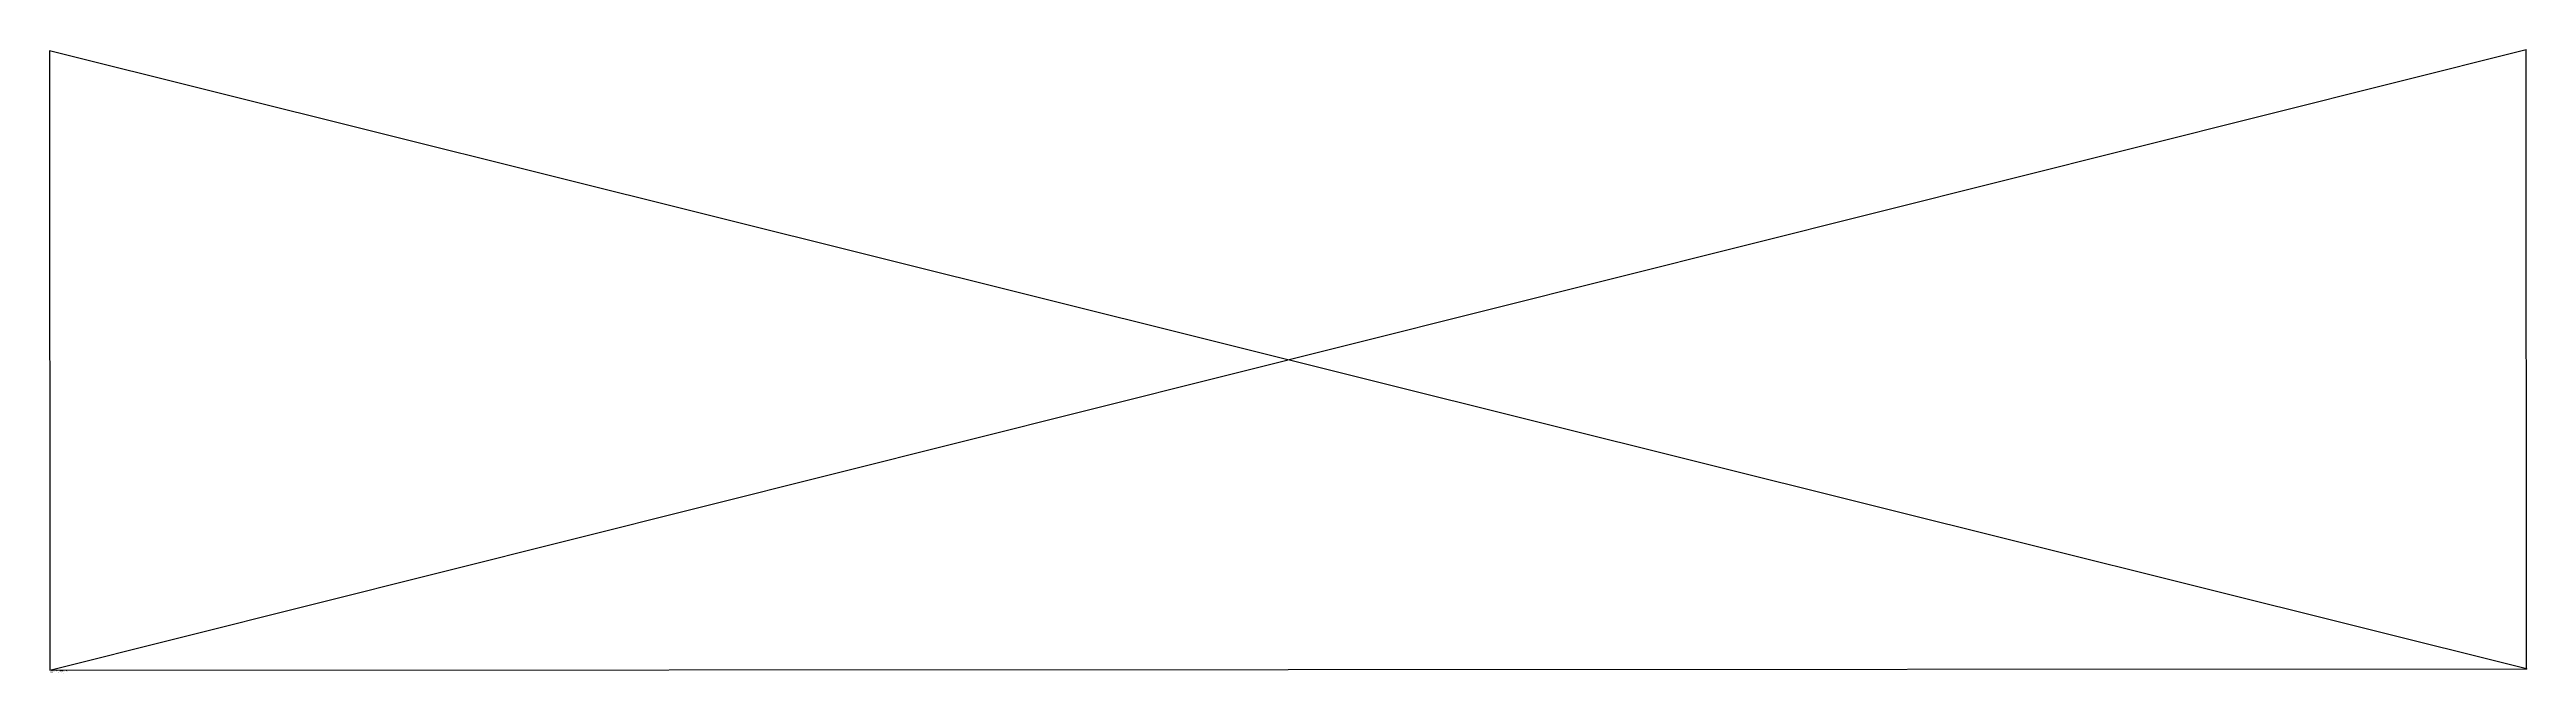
# Model space of a CAD drawing. Header units: millimetres. Extents: x 0 to 12, y 0 to 3.
import ezdxf

# ---------------------------------------------------------------- set-up
doc = ezdxf.new("R2010")
doc.units = ezdxf.units.MM
doc.header["$PDSIZE"] = -1
doc.styles.add('SLDTEXTSTYLE0', font='TXT', dxfattribs={"width": 0.7})

msp = doc.modelspace()

# ---------------------------------------------------------------- linework, layer by layer
at = {"color": 7, "linetype": 'Continuous'}
for p, q in [((0, 0), (11.998, 3.006)), ((12, 0.006), (11.998, 3.006)), ((-0.002, 3), (0, 0)), ((12, 0.006), (-0.002, 3)), ((0, 0), (12, 0.006))]:
    msp.add_line(p, q, dxfattribs=at)
msp.add_point((12, 0.006), dxfattribs=at)

# ---------------------------------------------------------------- texts
at = {"color": 7, "linetype": 'Continuous', "char_height": 0.00527, "attachment_point": 1, "style": 'SLDTEXTSTYLE0'}
for s, insert in [('SOLIDWORKS Educational Product.', (-0.002, -0.001)), ('For Instructional Use Only.', (-0.002, -0.009))]:
    msp.add_mtext(s, dxfattribs=dict(at, insert=insert))

doc.saveas('drawing.dxf')
